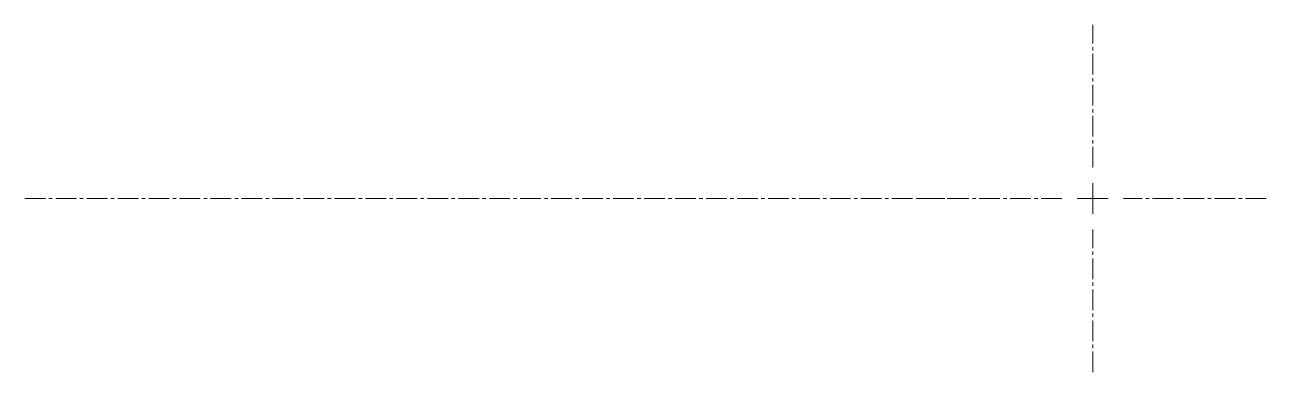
# Paper-space layout 'Layout 2D' of a CAD drawing. Header units: millimetres. Extents: x 19 to 245, y 104 to 167.
import ezdxf

# ---------------------------------------------------------------- set-up
doc = ezdxf.new("R2010")
doc.units = ezdxf.units.MM
doc.header["$LTSCALE"] = 5
doc.linetypes.add('CENTER2', pattern=[1.125, 0.75, -0.125, 0.125, -0.125])
doc.linetypes.add('DASHDOT', pattern=[1, 0.5, -0.25, 0, -0.25])
doc.layers.add('AXE', color=140, linetype='DASHDOT', lineweight=15)

# ---------------------------------------------------------------- blocks, each defined once
blk = doc.blocks.new('*U10')
at = {"layer": 'AXE', "color": 0, "linetype": 'CENTER2', "transparency": 16777216}
for p, q in [((0, 5.6), (0, 31.5)), ((-31.5, 0), (-5.6, 0)), ((5.6, 0), (31.5, 0)), ((0, -31.5), (0, -5.6))]:
    blk.add_line(p, q, dxfattribs=at)
at = {"layer": 'AXE', "color": 0, "linetype": 'Continuous', "transparency": 16777216}
for p, q in [((0, -2.8), (0, 2.8)), ((-2.8, 0), (2.8, 0))]:
    blk.add_line(p, q, dxfattribs=at)
blk = doc.blocks.new('*U11')
at = {"layer": 'AXE', "color": 0, "linetype": 'CENTER2', "transparency": 16777216}
blk.add_line((-60.49, 0), (108.34, 0), dxfattribs=at)

psp = doc.layouts.new('Layout 2D')

# ---------------------------------------------------------------- block references
at = {"layer": 'AXE', "linetype": 'CENTER2', "extrusion": (0, 0, -1)}
psp.add_blockref('*U10', (-213.39, 135.88), dxfattribs=at)
at = {"layer": 'AXE', "linetype": 'CENTER2'}
psp.add_blockref('*U11', (79.91, 135.88), dxfattribs=at)

doc.saveas('drawing.dxf')
